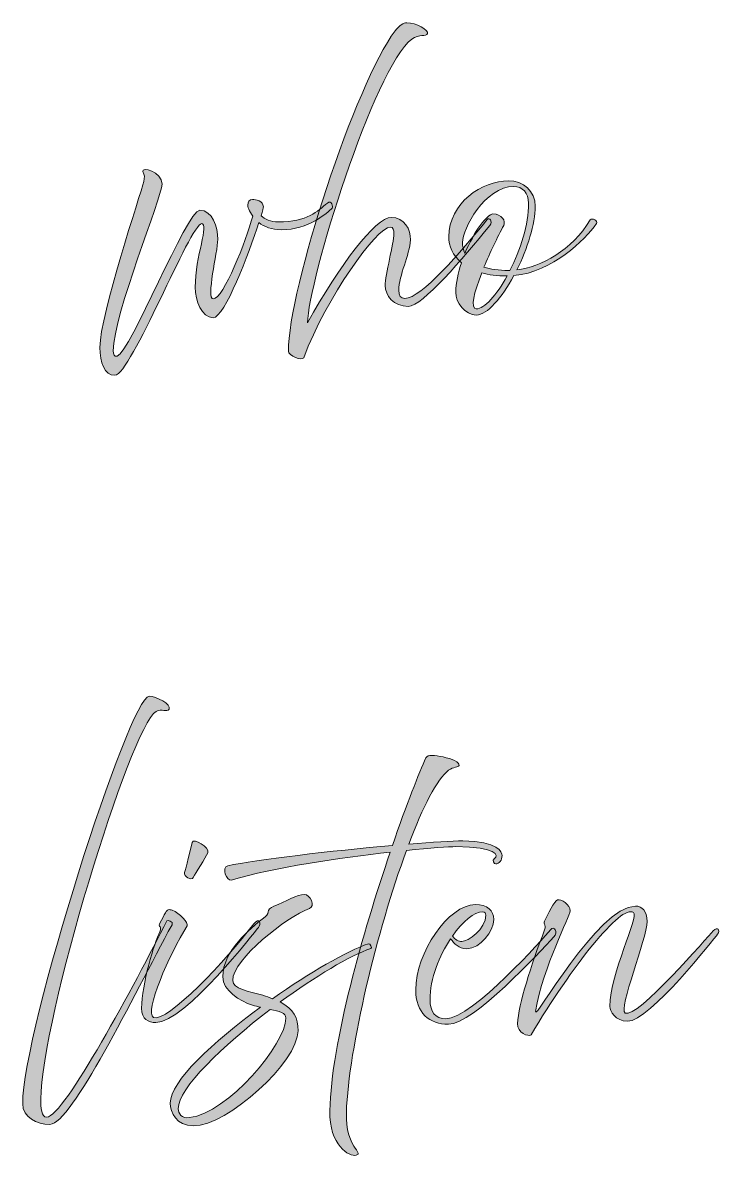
# Model space of a CAD drawing. Header units: millimetres. Extents: x 37 to 148, y -204 to -22.
# Drawn here: x 38.17 to 62.02, y -103.75 to -64.97 of the extents above; entities that cross this region are included whole.
import ezdxf

# ---------------------------------------------------------------- set-up
doc = ezdxf.new("R2010")
doc.units = ezdxf.units.MM
doc.header["$MEASUREMENT"] = 0
doc.layers.add('Layer 1', color=7, linetype='Continuous', lineweight=0)

msp = doc.modelspace()

# ---------------------------------------------------------------- hatches: boundary and pattern name
at = {"layer": 'Layer 1', "transparency": 33554687}
h = msp.add_hatch(color=250, dxfattribs=at)
h.dxf.hatch_style = 2
edge = h.paths.add_edge_path()
edge.add_spline(control_points=[(47.248, -76.197), (47.248, -74.097), (49.542, -67.036), (50.897, -65.249), (51.033, -65.071), (51.194, -64.97), (51.295, -64.97), (51.617, -64.97), (52.049, -65.224), (52.006, -65.342), (51.964, -65.469), (51.719, -65.342), (51.473, -65.528), (50.169, -66.528), (47.908, -73.843), (47.908, -75.224), (48.984, -73.276), (50.22, -71.625), (50.77, -71.625), (51.21, -71.625), (51.439, -72.048), (51.422, -72.387), (51.397, -72.92), (51.024, -73.606), (51.024, -74.114), (51.024, -74.301), (51.092, -74.394), (51.227, -74.394), (51.803, -74.394), (53.133, -72.819), (54.047, -71.693), (54.106, -71.616), (54.259, -71.744), (54.132, -71.904), (53.217, -73.031), (51.829, -74.665), (51.346, -74.665), (50.855, -74.665), (50.558, -74.292), (50.558, -73.954), (50.558, -73.615), (50.855, -72.48), (50.855, -72.192), (50.855, -72.057), (50.829, -71.955), (50.745, -71.955), (50.262, -71.955), (48.552, -74.36), (47.773, -76.418), (47.722, -76.545), (47.248, -76.35), (47.248, -76.197)], knot_values=[0, 0, 0, 0, 1, 1, 1, 2, 2, 2, 3, 3, 3, 4, 4, 4, 5, 5, 5, 6, 6, 6, 7, 7, 7, 8, 8, 8, 9, 9, 9, 10, 10, 10, 11, 11, 11, 12, 12, 12, 13, 13, 13, 14, 14, 14, 15, 15, 15, 16, 16, 16, 17, 17, 17, 17], degree=3, periodic=0)
h = msp.add_hatch(color=250, dxfattribs=at)
h.dxf.hatch_style = 2
edge = h.paths.add_edge_path()
edge.add_spline(control_points=[(40.805, -76.07), (40.805, -74.944), (42.21, -70.804), (42.303, -70.397), (42.337, -70.253), (42.337, -70.186), (42.278, -70.05), (42.21, -69.889), (42.93, -70.042), (42.93, -70.49), (42.93, -70.939), (41.262, -74.927), (41.262, -76.189), (41.262, -76.299), (41.287, -76.392), (41.397, -76.367), (41.838, -76.248), (43.777, -71.379), (44.217, -71.379), (44.657, -71.379), (44.835, -71.947), (44.835, -72.379), (44.835, -72.81), (44.42, -74.411), (44.683, -74.411), (45.013, -74.411), (45.817, -72.412), (46.029, -71.583), (45.902, -71.405), (45.86, -71.244), (45.86, -71.202), (45.86, -71.1), (45.919, -71.007), (46.021, -71.007), (46.122, -71.007), (46.393, -71.058), (46.393, -71.261), (46.393, -71.295), (46.368, -71.405), (46.317, -71.566), (46.452, -71.684), (46.63, -71.777), (46.901, -71.777), (47.909, -71.777), (48.239, -71.413), (48.586, -71.134), (48.739, -71.015), (48.773, -71.278), (48.747, -71.303), (48.612, -71.464), (47.909, -72.048), (47.02, -72.048), (46.673, -72.048), (46.419, -71.938), (46.241, -71.803), (45.902, -72.853), (45.072, -75.054), (44.674, -75.054), (44.285, -75.054), (44.065, -74.47), (44.065, -74.013), (44.065, -72.954), (44.547, -71.837), (44.285, -71.837), (43.904, -71.837), (41.855, -77.019), (41.321, -77.019), (40.949, -77.019), (40.805, -76.578), (40.805, -76.07)], knot_values=[0, 0, 0, 0, 1, 1, 1, 2, 2, 2, 3, 3, 3, 4, 4, 4, 5, 5, 5, 6, 6, 6, 7, 7, 7, 8, 8, 8, 9, 9, 9, 10, 10, 10, 11, 11, 11, 12, 12, 12, 13, 13, 13, 14, 14, 14, 15, 15, 15, 16, 16, 16, 17, 17, 17, 18, 18, 18, 19, 19, 19, 20, 20, 20, 21, 21, 21, 22, 22, 22, 23, 23, 23, 23], degree=3, periodic=0)
h = msp.add_hatch(color=250, dxfattribs=at)
h.dxf.hatch_style = 2
edge = h.paths.add_edge_path()
edge.add_spline(control_points=[(53.86, -73.522), (53.598, -74.191), (53.454, -74.749), (53.674, -74.749), (53.945, -74.749), (54.368, -74.284), (54.732, -73.623), (54.732, -73.623), (54.715, -73.623), (54.715, -73.623), (54.385, -73.623), (54.097, -73.589), (53.86, -73.522)], knot_values=[0, 0, 0, 0, 1, 1, 1, 2, 2, 2, 3, 3, 3, 4, 4, 4, 4], degree=3, periodic=0)
edge = h.paths.add_edge_path()
edge.add_spline(control_points=[(53.936, -73.327), (54.157, -73.395), (54.436, -73.437), (54.775, -73.437), (54.792, -73.437), (54.809, -73.437), (54.825, -73.437), (55.181, -72.743), (55.461, -71.879), (55.461, -71.134), (55.461, -70.787), (55.249, -70.567), (54.961, -70.567), (53.962, -70.567), (53.2, -72.023), (53.2, -72.48), (53.2, -72.607), (53.225, -72.734), (53.284, -72.853), (53.598, -72.108), (54.046, -71.506), (54.241, -71.506), (54.546, -71.506), (54.69, -71.76), (54.614, -71.896), (54.402, -72.294), (54.14, -72.827), (53.936, -73.327)], knot_values=[0, 0, 0, 0, 1, 1, 1, 2, 2, 2, 3, 3, 3, 4, 4, 4, 5, 5, 5, 6, 6, 6, 7, 7, 7, 8, 8, 8, 9, 9, 9, 9], degree=3, periodic=0)
edge = h.paths.add_edge_path()
edge.add_spline(control_points=[(52.971, -74.191), (52.98, -73.869), (53.056, -73.513), (53.166, -73.175), (52.861, -72.929), (52.734, -72.599), (52.734, -72.286), (52.734, -71.134), (53.877, -70.372), (54.775, -70.372), (55.274, -70.372), (55.689, -70.727), (55.689, -71.244), (55.689, -71.854), (55.418, -72.692), (55.063, -73.42), (55.884, -73.31), (56.942, -72.76), (57.569, -71.71), (57.62, -71.625), (57.857, -71.735), (57.781, -71.837), (57.383, -72.396), (56.282, -73.488), (54.961, -73.615), (54.546, -74.368), (54.046, -74.961), (53.674, -74.961), (53.301, -74.961), (52.963, -74.529), (52.971, -74.191)], knot_values=[0, 0, 0, 0, 1, 1, 1, 2, 2, 2, 3, 3, 3, 4, 4, 4, 5, 5, 5, 6, 6, 6, 7, 7, 7, 8, 8, 8, 9, 9, 9, 10, 10, 10, 10], degree=3, periodic=0)
h = msp.add_hatch(color=250, dxfattribs=at)
h.dxf.hatch_style = 2
edge = h.paths.add_edge_path()
edge.add_spline(control_points=[(38.165, -101.918), (38.165, -99.445), (41.807, -87.989), (42.492, -87.989), (42.712, -87.989), (43.271, -88.269), (43.17, -88.429), (43.085, -88.565), (42.924, -88.387), (42.73, -88.506), (41.84, -89.047), (38.784, -99.09), (38.784, -101.757), (38.784, -102.053), (38.801, -102.375), (38.987, -102.375), (39.571, -102.375), (42.035, -97.769), (43.093, -95.66), (43.111, -95.627), (43.331, -95.686), (43.271, -95.796), (41.942, -98.26), (39.825, -102.621), (39.097, -102.621), (38.648, -102.621), (38.165, -102.384), (38.165, -101.918)], knot_values=[0, 0, 0, 0, 1, 1, 1, 2, 2, 2, 3, 3, 3, 4, 4, 4, 5, 5, 5, 6, 6, 6, 7, 7, 7, 8, 8, 8, 9, 9, 9, 9], degree=3, periodic=0)
h = msp.add_hatch(color=250, dxfattribs=at)
h.dxf.hatch_style = 2
edge = h.paths.add_edge_path()
edge.add_spline(control_points=[(48.664, -102.155), (48.723, -99.801), (49.799, -96.059), (50.73, -93.315), (49.02, -93.51), (46.767, -93.84), (45.294, -94.272), (45.158, -94.314), (44.93, -93.84), (45.184, -93.781), (46.115, -93.578), (48.749, -93.273), (50.806, -93.086), (51.289, -91.698), (51.721, -90.589), (51.949, -90.098), (52.009, -89.97), (52.246, -90.004), (52.542, -90.064), (52.83, -90.123), (53.118, -90.241), (53.084, -90.36), (53.067, -90.428), (52.898, -90.394), (52.728, -90.521), (52.33, -90.817), (51.848, -91.774), (51.365, -93.044), (52.178, -92.976), (52.847, -92.934), (53.211, -92.934), (54.43, -92.934), (54.557, -93.324), (54.557, -93.434), (54.557, -93.594), (54.456, -93.713), (54.337, -93.721), (54.278, -93.721), (54.202, -93.594), (54.295, -93.535), (54.439, -93.434), (54.396, -93.137), (52.974, -93.129), (52.737, -93.129), (52.11, -93.171), (51.289, -93.256), (50.281, -95.974), (49.316, -99.996), (49.231, -102.214), (49.189, -103.434), (49.849, -103.586), (49.57, -103.671), (49.341, -103.747), (48.639, -103.332), (48.664, -102.155)], knot_values=[0, 0, 0, 0, 1, 1, 1, 2, 2, 2, 3, 3, 3, 4, 4, 4, 5, 5, 5, 6, 6, 6, 7, 7, 7, 8, 8, 8, 9, 9, 9, 10, 10, 10, 11, 11, 11, 12, 12, 12, 13, 13, 13, 14, 14, 14, 15, 15, 15, 16, 16, 16, 17, 17, 17, 18, 18, 18, 18], degree=3, periodic=0)
h = msp.add_hatch(color=250, dxfattribs=at)
h.dxf.hatch_style = 2
edge = h.paths.add_edge_path()
edge.add_spline(control_points=[(43.703, -94.018), (43.737, -93.899), (43.906, -93.179), (43.957, -92.993), (44.008, -92.807), (44.566, -93.163), (44.49, -93.34), (44.414, -93.518), (44.067, -94.035), (43.999, -94.179), (43.932, -94.314), (43.669, -94.136), (43.703, -94.018)], knot_values=[0, 0, 0, 0, 1, 1, 1, 2, 2, 2, 3, 3, 3, 4, 4, 4, 4], degree=3, periodic=0)
edge = h.paths.add_edge_path()
edge.add_spline(control_points=[(42.229, -98.649), (42.229, -97.845), (42.678, -96.389), (42.856, -96.042), (42.881, -95.991), (42.881, -95.948), (42.873, -95.906), (42.865, -95.855), (42.814, -95.838), (42.848, -95.771), (43.034, -95.398), (43.085, -95.305), (43.144, -95.288), (43.178, -95.279), (43.229, -95.279), (43.279, -95.305), (43.525, -95.398), (43.847, -95.737), (43.788, -95.838), (43.178, -96.795), (42.314, -98.81), (42.636, -98.963), (43.093, -99.174), (45.142, -96.998), (46.065, -95.771), (46.268, -95.5), (46.319, -95.788), (46.226, -95.889), (46.133, -95.991), (43.728, -99.141), (42.712, -99.141), (42.467, -99.141), (42.229, -99.039), (42.229, -98.649)], knot_values=[0, 0, 0, 0, 1, 1, 1, 2, 2, 2, 3, 3, 3, 4, 4, 4, 5, 5, 5, 6, 6, 6, 7, 7, 7, 8, 8, 8, 9, 9, 9, 10, 10, 10, 11, 11, 11, 11], degree=3, periodic=0)
h = msp.add_hatch(color=250, dxfattribs=at)
h.dxf.hatch_style = 2
edge = h.paths.add_edge_path()
edge.add_spline(control_points=[(43.863, -102.392), (45.176, -102.24), (47.166, -99.877), (47.166, -98.988), (47.166, -98.81), (46.945, -98.751), (46.632, -98.692), (44.998, -99.937), (43.482, -101.385), (43.482, -102.087), (43.482, -102.248), (43.601, -102.426), (43.863, -102.392)], knot_values=[0, 0, 0, 0, 1, 1, 1, 2, 2, 2, 3, 3, 3, 4, 4, 4, 4], degree=3, periodic=0)
edge = h.paths.add_edge_path()
edge.add_spline(control_points=[(43.211, -101.892), (43.211, -101.156), (44.676, -99.801), (46.293, -98.616), (46.209, -98.599), (46.116, -98.573), (46.023, -98.548), (45.591, -98.412), (45.006, -98.04), (45.006, -97.574), (45.006, -96.702), (45.946, -95.923), (46.395, -95.576), (46.505, -95.5), (46.548, -95.44), (46.556, -95.356), (46.564, -95.288), (46.624, -95.229), (46.751, -95.169), (47.132, -95), (47.589, -94.763), (47.784, -94.763), (48.012, -94.763), (48.182, -95.169), (47.97, -95.246), (47.183, -95.525), (45.345, -96.982), (45.345, -97.701), (45.345, -97.997), (45.904, -98.065), (46.378, -98.209), (46.497, -98.243), (46.607, -98.285), (46.708, -98.328), (47.97, -97.439), (49.257, -96.693), (49.985, -96.448), (50.044, -96.431), (50.121, -96.592), (50.07, -96.609), (49.359, -96.846), (48.156, -97.574), (46.971, -98.438), (47.437, -98.683), (47.581, -98.98), (47.581, -99.42), (47.581, -100.487), (45.176, -102.672), (43.999, -102.672), (43.415, -102.672), (43.211, -102.214), (43.211, -101.892)], knot_values=[0, 0, 0, 0, 1, 1, 1, 2, 2, 2, 3, 3, 3, 4, 4, 4, 5, 5, 5, 6, 6, 6, 7, 7, 7, 8, 8, 8, 9, 9, 9, 10, 10, 10, 11, 11, 11, 12, 12, 12, 13, 13, 13, 14, 14, 14, 15, 15, 15, 16, 16, 16, 17, 17, 17, 17], degree=3, periodic=0)
h = msp.add_hatch(color=250, dxfattribs=at)
h.dxf.hatch_style = 2
edge = h.paths.add_edge_path()
edge.add_spline(control_points=[(55.082, -99.174), (55.124, -98.531), (55.539, -97.185), (56.022, -95.94), (56.038, -95.898), (56.038, -95.864), (56.022, -95.821), (56.022, -95.821), (56.013, -95.804), (56.013, -95.804), (55.996, -95.771), (55.988, -95.72), (56.005, -95.678), (56.115, -95.44), (56.352, -94.983), (56.453, -94.949), (56.563, -94.915), (56.902, -95.11), (56.885, -95.322), (56.868, -95.534), (55.971, -97.185), (55.7, -98.76), (55.624, -99.183), (57.834, -95.161), (59.112, -95.161), (59.341, -95.161), (59.51, -95.33), (59.51, -95.686), (59.51, -96.279), (58.519, -98.683), (58.765, -98.819), (59.155, -99.039), (61.61, -96.177), (61.771, -96.008), (61.932, -95.838), (62.017, -95.991), (61.923, -96.118), (61.83, -96.245), (59.595, -99.098), (58.841, -99.098), (58.435, -99.098), (58.24, -98.743), (58.24, -98.59), (58.24, -97.447), (59.248, -95.534), (59.044, -95.381), (58.638, -95.076), (56.928, -97.235), (55.547, -99.564), (55.463, -99.632), (55.065, -99.496), (55.082, -99.174)], knot_values=[0, 0, 0, 0, 1, 1, 1, 2, 2, 2, 3, 3, 3, 4, 4, 4, 5, 5, 5, 6, 6, 6, 7, 7, 7, 8, 8, 8, 9, 9, 9, 10, 10, 10, 11, 11, 11, 12, 12, 12, 13, 13, 13, 14, 14, 14, 15, 15, 15, 16, 16, 16, 17, 17, 17, 17], degree=3, periodic=0)
h = msp.add_hatch(color=250, dxfattribs=at)
h.dxf.hatch_style = 2
edge = h.paths.add_edge_path()
edge.add_spline(control_points=[(52.855, -96.186), (52.94, -96.304), (53.075, -96.372), (53.177, -96.372), (53.397, -96.372), (53.998, -95.957), (53.998, -95.466), (53.998, -95.406), (53.973, -95.356), (53.897, -95.356), (53.609, -95.356), (53.211, -95.686), (52.855, -96.186)], knot_values=[0, 0, 0, 0, 1, 1, 1, 2, 2, 2, 3, 3, 3, 4, 4, 4, 4], degree=3, periodic=0)
edge = h.paths.add_edge_path()
edge.add_spline(control_points=[(51.602, -98.023), (51.602, -96.761), (52.72, -95.11), (53.643, -95.11), (54.049, -95.11), (54.269, -95.313), (54.269, -95.618), (54.269, -96.016), (53.812, -96.617), (53.346, -96.617), (53.067, -96.617), (52.931, -96.448), (52.796, -96.279), (52.406, -96.854), (52.093, -97.633), (52.093, -98.37), (52.093, -98.76), (52.271, -99.014), (52.627, -99.014), (53.55, -98.997), (55.997, -96.228), (56.208, -95.974), (56.352, -95.796), (56.471, -96.067), (56.327, -96.211), (55.819, -96.744), (53.583, -99.2), (52.72, -99.2), (52.076, -99.2), (51.602, -98.81), (51.602, -98.023)], knot_values=[0, 0, 0, 0, 1, 1, 1, 2, 2, 2, 3, 3, 3, 4, 4, 4, 5, 5, 5, 6, 6, 6, 7, 7, 7, 8, 8, 8, 9, 9, 9, 10, 10, 10, 10], degree=3, periodic=0)

# ---------------------------------------------------------------- linework, layer by layer
at = {"layer": 'Layer 1'}
for points, knots in [([(47.248, -76.197), (47.248, -74.097), (49.542, -67.036), (50.897, -65.249), (51.033, -65.071), (51.194, -64.97), (51.295, -64.97), (51.617, -64.97), (52.049, -65.224), (52.006, -65.342), (51.964, -65.469), (51.719, -65.342), (51.473, -65.528), (50.169, -66.528), (47.908, -73.843), (47.908, -75.224), (48.984, -73.276), (50.22, -71.625), (50.77, -71.625), (51.21, -71.625), (51.439, -72.048), (51.422, -72.387), (51.397, -72.92), (51.024, -73.606), (51.024, -74.114), (51.024, -74.301), (51.092, -74.394), (51.227, -74.394), (51.803, -74.394), (53.133, -72.819), (54.047, -71.693), (54.106, -71.616), (54.259, -71.744), (54.132, -71.904), (53.217, -73.031), (51.829, -74.665), (51.346, -74.665), (50.855, -74.665), (50.558, -74.292), (50.558, -73.954), (50.558, -73.615), (50.855, -72.48), (50.855, -72.192), (50.855, -72.057), (50.829, -71.955), (50.745, -71.955), (50.262, -71.955), (48.552, -74.36), (47.773, -76.418), (47.722, -76.545), (47.248, -76.35), (47.248, -76.197)], [0, 0, 0, 0, 1, 1, 1, 2, 2, 2, 3, 3, 3, 4, 4, 4, 5, 5, 5, 6, 6, 6, 7, 7, 7, 8, 8, 8, 9, 9, 9, 10, 10, 10, 11, 11, 11, 12, 12, 12, 13, 13, 13, 14, 14, 14, 15, 15, 15, 16, 16, 16, 17, 17, 17, 17]), ([(40.805, -76.07), (40.805, -74.944), (42.21, -70.804), (42.303, -70.397), (42.337, -70.253), (42.337, -70.186), (42.278, -70.05), (42.21, -69.889), (42.93, -70.042), (42.93, -70.49), (42.93, -70.939), (41.262, -74.927), (41.262, -76.189), (41.262, -76.299), (41.287, -76.392), (41.397, -76.367), (41.838, -76.248), (43.777, -71.379), (44.217, -71.379), (44.657, -71.379), (44.835, -71.947), (44.835, -72.379), (44.835, -72.81), (44.42, -74.411), (44.683, -74.411), (45.013, -74.411), (45.817, -72.412), (46.029, -71.583), (45.902, -71.405), (45.86, -71.244), (45.86, -71.202), (45.86, -71.1), (45.919, -71.007), (46.021, -71.007), (46.122, -71.007), (46.393, -71.058), (46.393, -71.261), (46.393, -71.295), (46.368, -71.405), (46.317, -71.566), (46.452, -71.684), (46.63, -71.777), (46.901, -71.777), (47.909, -71.777), (48.239, -71.413), (48.586, -71.134), (48.739, -71.015), (48.773, -71.278), (48.747, -71.303), (48.612, -71.464), (47.909, -72.048), (47.02, -72.048), (46.673, -72.048), (46.419, -71.938), (46.241, -71.803), (45.902, -72.853), (45.072, -75.054), (44.674, -75.054), (44.285, -75.054), (44.065, -74.47), (44.065, -74.013), (44.065, -72.954), (44.547, -71.837), (44.285, -71.837), (43.904, -71.837), (41.855, -77.019), (41.321, -77.019), (40.949, -77.019), (40.805, -76.578), (40.805, -76.07)], [0, 0, 0, 0, 1, 1, 1, 2, 2, 2, 3, 3, 3, 4, 4, 4, 5, 5, 5, 6, 6, 6, 7, 7, 7, 8, 8, 8, 9, 9, 9, 10, 10, 10, 11, 11, 11, 12, 12, 12, 13, 13, 13, 14, 14, 14, 15, 15, 15, 16, 16, 16, 17, 17, 17, 18, 18, 18, 19, 19, 19, 20, 20, 20, 21, 21, 21, 22, 22, 22, 23, 23, 23, 23]), ([(52.971, -74.191), (52.98, -73.869), (53.056, -73.513), (53.166, -73.175), (52.861, -72.929), (52.734, -72.599), (52.734, -72.286), (52.734, -71.134), (53.877, -70.372), (54.775, -70.372), (55.274, -70.372), (55.689, -70.727), (55.689, -71.244), (55.689, -71.854), (55.418, -72.692), (55.063, -73.42), (55.884, -73.31), (56.942, -72.76), (57.569, -71.71), (57.62, -71.625), (57.857, -71.735), (57.781, -71.837), (57.383, -72.396), (56.282, -73.488), (54.961, -73.615), (54.546, -74.368), (54.046, -74.961), (53.674, -74.961), (53.301, -74.961), (52.963, -74.529), (52.971, -74.191)], [0, 0, 0, 0, 1, 1, 1, 2, 2, 2, 3, 3, 3, 4, 4, 4, 5, 5, 5, 6, 6, 6, 7, 7, 7, 8, 8, 8, 9, 9, 9, 10, 10, 10, 10]), ([(53.936, -73.327), (54.157, -73.395), (54.436, -73.437), (54.775, -73.437), (54.792, -73.437), (54.809, -73.437), (54.825, -73.437), (55.181, -72.743), (55.461, -71.879), (55.461, -71.134), (55.461, -70.787), (55.249, -70.567), (54.961, -70.567), (53.962, -70.567), (53.2, -72.023), (53.2, -72.48), (53.2, -72.607), (53.225, -72.734), (53.284, -72.853), (53.598, -72.108), (54.046, -71.506), (54.241, -71.506), (54.546, -71.506), (54.69, -71.76), (54.614, -71.896), (54.402, -72.294), (54.14, -72.827), (53.936, -73.327)], [0, 0, 0, 0, 1, 1, 1, 2, 2, 2, 3, 3, 3, 4, 4, 4, 5, 5, 5, 6, 6, 6, 7, 7, 7, 8, 8, 8, 9, 9, 9, 9]), ([(53.86, -73.522), (53.598, -74.191), (53.454, -74.749), (53.674, -74.749), (53.945, -74.749), (54.368, -74.284), (54.732, -73.623), (54.732, -73.623), (54.715, -73.623), (54.715, -73.623), (54.385, -73.623), (54.097, -73.589), (53.86, -73.522)], [0, 0, 0, 0, 1, 1, 1, 2, 2, 2, 3, 3, 3, 4, 4, 4, 4]), ([(38.165, -101.918), (38.165, -99.445), (41.807, -87.989), (42.492, -87.989), (42.712, -87.989), (43.271, -88.269), (43.17, -88.429), (43.085, -88.565), (42.924, -88.387), (42.73, -88.506), (41.84, -89.047), (38.784, -99.09), (38.784, -101.757), (38.784, -102.053), (38.801, -102.375), (38.987, -102.375), (39.571, -102.375), (42.035, -97.769), (43.093, -95.66), (43.111, -95.627), (43.331, -95.686), (43.271, -95.796), (41.942, -98.26), (39.825, -102.621), (39.097, -102.621), (38.648, -102.621), (38.165, -102.384), (38.165, -101.918)], [0, 0, 0, 0, 1, 1, 1, 2, 2, 2, 3, 3, 3, 4, 4, 4, 5, 5, 5, 6, 6, 6, 7, 7, 7, 8, 8, 8, 9, 9, 9, 9]), ([(48.664, -102.155), (48.723, -99.801), (49.799, -96.059), (50.73, -93.315), (49.02, -93.51), (46.767, -93.84), (45.294, -94.272), (45.158, -94.314), (44.93, -93.84), (45.184, -93.781), (46.115, -93.578), (48.749, -93.273), (50.806, -93.086), (51.289, -91.698), (51.721, -90.589), (51.949, -90.098), (52.009, -89.97), (52.246, -90.004), (52.542, -90.064), (52.83, -90.123), (53.118, -90.241), (53.084, -90.36), (53.067, -90.428), (52.898, -90.394), (52.728, -90.521), (52.33, -90.817), (51.848, -91.774), (51.365, -93.044), (52.178, -92.976), (52.847, -92.934), (53.211, -92.934), (54.43, -92.934), (54.557, -93.324), (54.557, -93.434), (54.557, -93.594), (54.456, -93.713), (54.337, -93.721), (54.278, -93.721), (54.202, -93.594), (54.295, -93.535), (54.439, -93.434), (54.396, -93.137), (52.974, -93.129), (52.737, -93.129), (52.11, -93.171), (51.289, -93.256), (50.281, -95.974), (49.316, -99.996), (49.231, -102.214), (49.189, -103.434), (49.849, -103.586), (49.57, -103.671), (49.341, -103.747), (48.639, -103.332), (48.664, -102.155)], [0, 0, 0, 0, 1, 1, 1, 2, 2, 2, 3, 3, 3, 4, 4, 4, 5, 5, 5, 6, 6, 6, 7, 7, 7, 8, 8, 8, 9, 9, 9, 10, 10, 10, 11, 11, 11, 12, 12, 12, 13, 13, 13, 14, 14, 14, 15, 15, 15, 16, 16, 16, 17, 17, 17, 18, 18, 18, 18]), ([(43.703, -94.018), (43.737, -93.899), (43.906, -93.179), (43.957, -92.993), (44.008, -92.807), (44.566, -93.163), (44.49, -93.34), (44.414, -93.518), (44.067, -94.035), (43.999, -94.179), (43.932, -94.314), (43.669, -94.136), (43.703, -94.018)], [0, 0, 0, 0, 1, 1, 1, 2, 2, 2, 3, 3, 3, 4, 4, 4, 4]), ([(43.211, -101.892), (43.211, -101.156), (44.676, -99.801), (46.293, -98.616), (46.209, -98.599), (46.116, -98.573), (46.023, -98.548), (45.591, -98.412), (45.006, -98.04), (45.006, -97.574), (45.006, -96.702), (45.946, -95.923), (46.395, -95.576), (46.505, -95.5), (46.548, -95.44), (46.556, -95.356), (46.564, -95.288), (46.624, -95.229), (46.751, -95.169), (47.132, -95), (47.589, -94.763), (47.784, -94.763), (48.012, -94.763), (48.182, -95.169), (47.97, -95.246), (47.183, -95.525), (45.345, -96.982), (45.345, -97.701), (45.345, -97.997), (45.904, -98.065), (46.378, -98.209), (46.497, -98.243), (46.607, -98.285), (46.708, -98.328), (47.97, -97.439), (49.257, -96.693), (49.985, -96.448), (50.044, -96.431), (50.121, -96.592), (50.07, -96.609), (49.359, -96.846), (48.156, -97.574), (46.971, -98.438), (47.437, -98.683), (47.581, -98.98), (47.581, -99.42), (47.581, -100.487), (45.176, -102.672), (43.999, -102.672), (43.415, -102.672), (43.211, -102.214), (43.211, -101.892)], [0, 0, 0, 0, 1, 1, 1, 2, 2, 2, 3, 3, 3, 4, 4, 4, 5, 5, 5, 6, 6, 6, 7, 7, 7, 8, 8, 8, 9, 9, 9, 10, 10, 10, 11, 11, 11, 12, 12, 12, 13, 13, 13, 14, 14, 14, 15, 15, 15, 16, 16, 16, 17, 17, 17, 17]), ([(55.082, -99.174), (55.124, -98.531), (55.539, -97.185), (56.022, -95.94), (56.038, -95.898), (56.038, -95.864), (56.022, -95.821), (56.022, -95.821), (56.013, -95.804), (56.013, -95.804), (55.996, -95.771), (55.988, -95.72), (56.005, -95.678), (56.115, -95.44), (56.352, -94.983), (56.453, -94.949), (56.563, -94.915), (56.902, -95.11), (56.885, -95.322), (56.868, -95.534), (55.971, -97.185), (55.7, -98.76), (55.624, -99.183), (57.834, -95.161), (59.112, -95.161), (59.341, -95.161), (59.51, -95.33), (59.51, -95.686), (59.51, -96.279), (58.519, -98.683), (58.765, -98.819), (59.155, -99.039), (61.61, -96.177), (61.771, -96.008), (61.932, -95.838), (62.017, -95.991), (61.923, -96.118), (61.83, -96.245), (59.595, -99.098), (58.841, -99.098), (58.435, -99.098), (58.24, -98.743), (58.24, -98.59), (58.24, -97.447), (59.248, -95.534), (59.044, -95.381), (58.638, -95.076), (56.928, -97.235), (55.547, -99.564), (55.463, -99.632), (55.065, -99.496), (55.082, -99.174)], [0, 0, 0, 0, 1, 1, 1, 2, 2, 2, 3, 3, 3, 4, 4, 4, 5, 5, 5, 6, 6, 6, 7, 7, 7, 8, 8, 8, 9, 9, 9, 10, 10, 10, 11, 11, 11, 12, 12, 12, 13, 13, 13, 14, 14, 14, 15, 15, 15, 16, 16, 16, 17, 17, 17, 17]), ([(42.229, -98.649), (42.229, -97.845), (42.678, -96.389), (42.856, -96.042), (42.881, -95.991), (42.881, -95.948), (42.873, -95.906), (42.865, -95.855), (42.814, -95.838), (42.848, -95.771), (43.034, -95.398), (43.085, -95.305), (43.144, -95.288), (43.178, -95.279), (43.229, -95.279), (43.279, -95.305), (43.525, -95.398), (43.847, -95.737), (43.788, -95.838), (43.178, -96.795), (42.314, -98.81), (42.636, -98.963), (43.093, -99.174), (45.142, -96.998), (46.065, -95.771), (46.268, -95.5), (46.319, -95.788), (46.226, -95.889), (46.133, -95.991), (43.728, -99.141), (42.712, -99.141), (42.467, -99.141), (42.229, -99.039), (42.229, -98.649)], [0, 0, 0, 0, 1, 1, 1, 2, 2, 2, 3, 3, 3, 4, 4, 4, 5, 5, 5, 6, 6, 6, 7, 7, 7, 8, 8, 8, 9, 9, 9, 10, 10, 10, 11, 11, 11, 11]), ([(51.602, -98.023), (51.602, -96.761), (52.72, -95.11), (53.643, -95.11), (54.049, -95.11), (54.269, -95.313), (54.269, -95.618), (54.269, -96.016), (53.812, -96.617), (53.346, -96.617), (53.067, -96.617), (52.931, -96.448), (52.796, -96.279), (52.406, -96.854), (52.093, -97.633), (52.093, -98.37), (52.093, -98.76), (52.271, -99.014), (52.627, -99.014), (53.55, -98.997), (55.997, -96.228), (56.208, -95.974), (56.352, -95.796), (56.471, -96.067), (56.327, -96.211), (55.819, -96.744), (53.583, -99.2), (52.72, -99.2), (52.076, -99.2), (51.602, -98.81), (51.602, -98.023)], [0, 0, 0, 0, 1, 1, 1, 2, 2, 2, 3, 3, 3, 4, 4, 4, 5, 5, 5, 6, 6, 6, 7, 7, 7, 8, 8, 8, 9, 9, 9, 10, 10, 10, 10]), ([(52.855, -96.186), (52.94, -96.304), (53.075, -96.372), (53.177, -96.372), (53.397, -96.372), (53.998, -95.957), (53.998, -95.466), (53.998, -95.406), (53.973, -95.356), (53.897, -95.356), (53.609, -95.356), (53.211, -95.686), (52.855, -96.186)], [0, 0, 0, 0, 1, 1, 1, 2, 2, 2, 3, 3, 3, 4, 4, 4, 4]), ([(43.863, -102.392), (45.176, -102.24), (47.166, -99.877), (47.166, -98.988), (47.166, -98.81), (46.945, -98.751), (46.632, -98.692), (44.998, -99.937), (43.482, -101.385), (43.482, -102.087), (43.482, -102.248), (43.601, -102.426), (43.863, -102.392)], [0, 0, 0, 0, 1, 1, 1, 2, 2, 2, 3, 3, 3, 4, 4, 4, 4])]:
    msp.add_open_spline(points, degree=3, knots=knots, dxfattribs=at)

doc.saveas('drawing.dxf')
